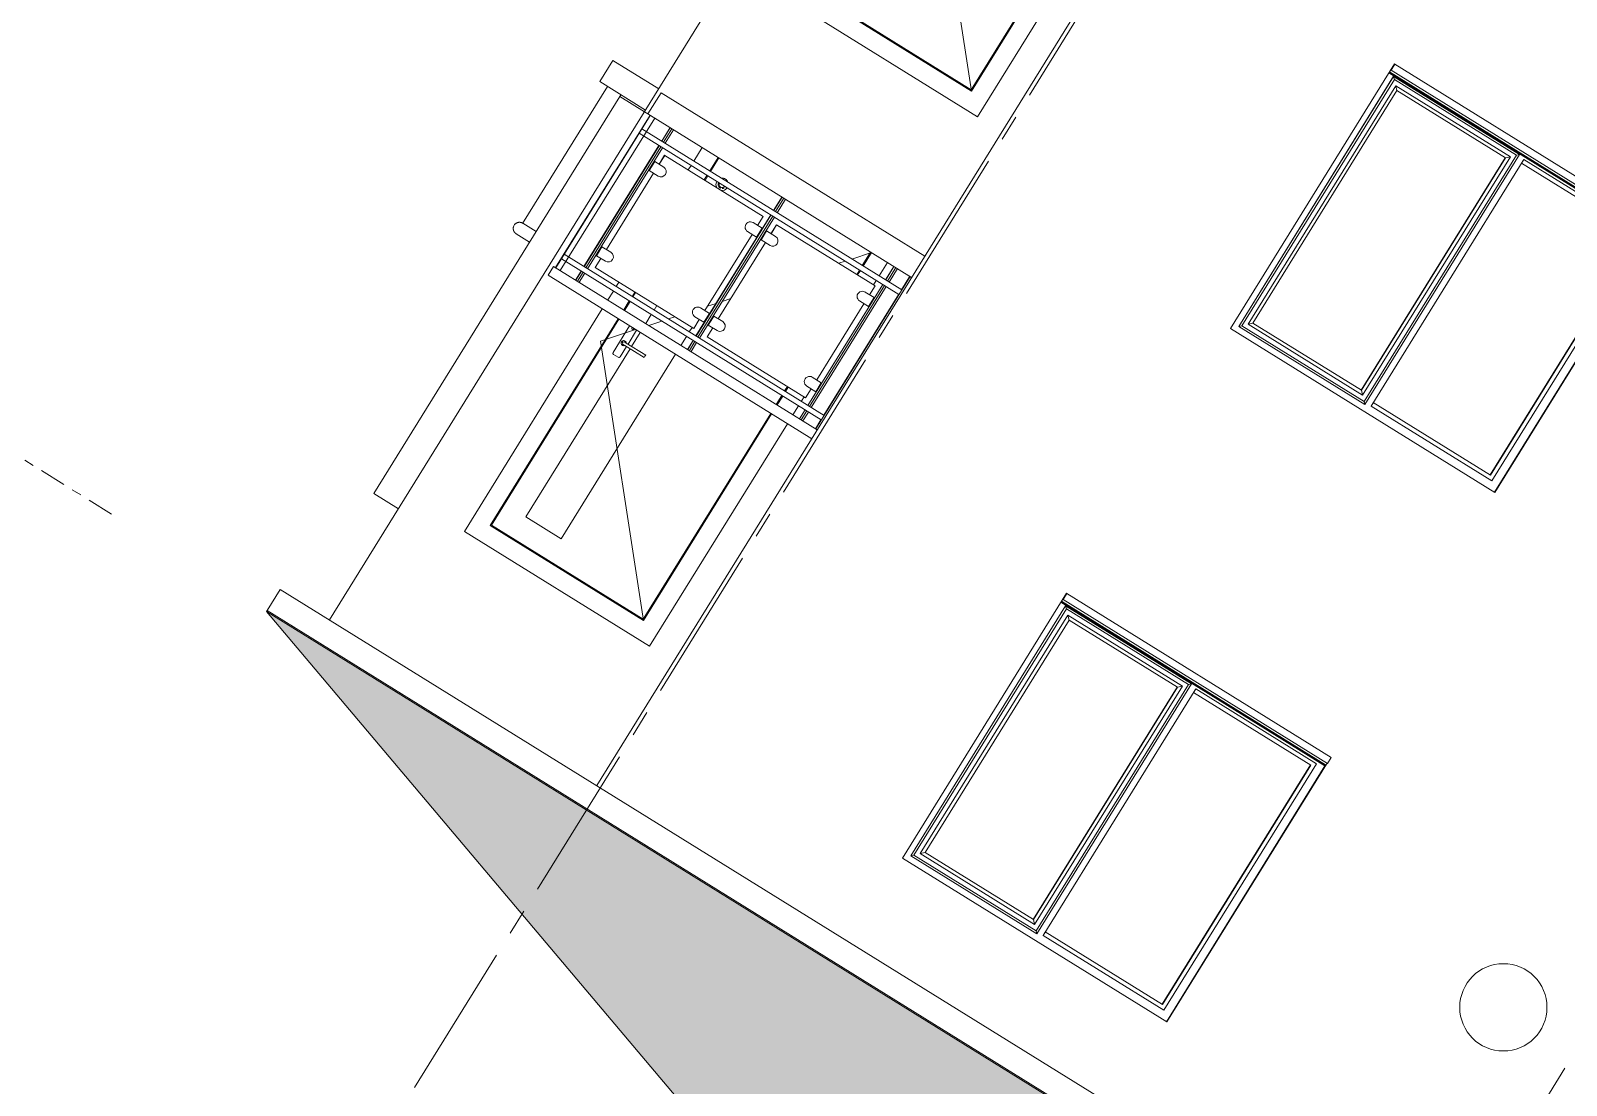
# Model space of a CAD drawing. Header units: millimetres. Extents: x 1373 to 40779, y 1939 to 6439.
# Drawn here: x 3104.5 to 3289.5, y 2342.6 to 2469.5 of the extents above; entities that cross this region are included whole.
import ezdxf

# ---------------------------------------------------------------- set-up
doc = ezdxf.new("R2010")
doc.units = ezdxf.units.MM
doc.linetypes.add('Centre', pattern=[1.34939, 0.635, -0.23813, 0.23813, -0.23813])
doc.linetypes.add('IMPORT-CENTER2', pattern=[112.5, 75, -12.5, 12.5, -12.5])
for name, color, linetype, lineweight in [('A-DETL', 6, 'Continuous', 30), ('A-DOOR', 31, 'Continuous', 18), ('A-DOOR-FRAM', 31, 'Continuous', 18), ('A-FLOR', 192, 'Continuous', 30), ('A-FLOR-HRAL', 11, 'Continuous', 18), ('A-FLOR-LEVL', 51, 'Continuous', 18), ('A-GLAZ', 151, 'Continuous', 18), ('A-ROOF', 132, 'Continuous', 18), ('A-ROOF-PATT', 132, 'Continuous', 18), ('A-WALL', 20, 'Continuous', 9), ('HESAPLAMALAR', 2, 'Continuous', 30), ('S-GRID', 252, 'IMPORT-CENTER2', 5)]:
    doc.layers.add(name, color=color, linetype=linetype, lineweight=lineweight)
doc.layers.add('Çember', color=7, linetype='Continuous')

# ---------------------------------------------------------------- blocks, each defined once
blk = doc.blocks.new('JTIRJRT')
at = {"layer": 'A-FLOR-LEVL', "linetype": 'Centre', "ltscale": 20}
blk.add_line((22062.34, -1811.74), (21893.2, -1811.74), dxfattribs=at)
blk = doc.blocks.new('A$Cd4cd2942')
at = {"layer": 'A-ROOF-PATT'}
h = blk.add_hatch(dxfattribs=at)
h.set_pattern_fill('FP_78', color=256, style=0, pattern_type=2)
h.set_pattern_definition([(0, (1794.734, 2401.394), (63.448, 9.419), [15.226, -12.688, 17.763, -7.613, -32.989]), (0, (1794.734, 2401.394), (63.448, 9.419), [-53.29, 22.838, -10.15]), (0, (1809.907, 2401.786), (63.448, 9.419), [12.688, -48.214, 10.15, -15.226]), (0, (1840.49, 2400.805), (63.448, 9.419), [7.613, -78.666]), (97.621, (1794.734, 2401.394), (-22.82974, 9.41852), [9.107, -28.904]), (97.621, (1809.96, 2401.394), (-22.82974, 9.41852), [8.909, -29.102]), (97.621, (1822.648, 2401.394), (-22.82974, 9.41852), [8.315, -29.696]), (97.621, (1840.49, 2400.805), (-22.82974, 9.41852), [9.107, -28.904]), (97.621, (1848.103, 2400.805), (-22.82974, 9.41852), [9.107, -28.904]), (97.621, (1870.862, 2401.394), (-22.82974, 9.41852), [8.711, -29.3])])
h.paths.add_polyline_path([(2414.91, 2121.85), (1445.35, 2424.03), (515.35, 2121.85), (2383.99, 2121.85)])
at = {"layer": 'A-DOOR'}
for p, q in [((583.59, 1926.24), (672.09, 2029.74)), ((671.59, 2029.24), (585.59, 2029.24)), ((585.59, 1912.68), (585.59, 2029.24)), ((671.59, 2029.24), (671.59, 1912.68)), ((597.59, 2017.24), (597.59, 1921.89)), ((597.59, 2017.24), (617.59, 2017.24)), ((617.59, 1912.68), (617.59, 2017.24)), ((583.59, 1926.24), (595.02, 1912.68)), ((591.59, 1927.76), (591.59, 1912.68)), ((594.92, 1928.43), (592.26, 1928.43)), ((595.59, 1921.9), (595.59, 1927.76)), ((593.6, 1921.94), (593.59, 1921.94)), ((593.59, 1921.94), (593.59, 1921.94)), ((593.59, 1921.94), (593.59, 1921.94)), ((593.59, 1920.54), (593.59, 1920.54)), ((593.59, 1920.54), (593.59, 1920.54)), ((593.59, 1920.54), (593.6, 1920.54)), ((593.61, 1921.94), (593.6, 1921.94)), ((593.6, 1921.94), (593.6, 1921.94)), ((593.6, 1920.54), (593.6, 1920.54)), ((593.6, 1920.54), (593.61, 1920.54)), ((593.62, 1921.94), (593.61, 1921.94)), ((593.61, 1920.54), (593.62, 1920.54)), ((593.63, 1921.94), (593.62, 1921.94)), ((593.62, 1920.54), (593.63, 1920.54)), ((593.64, 1921.94), (593.63, 1921.94)), ((593.63, 1920.54), (593.64, 1920.54)), ((593.66, 1921.94), (593.64, 1921.94)), ((593.64, 1920.54), (593.65, 1920.54)), ((593.65, 1920.54), (593.67, 1920.54)), ((593.67, 1921.94), (593.66, 1921.94)), ((593.69, 1921.94), (593.67, 1921.94)), ((593.67, 1920.54), (593.68, 1920.54)), ((593.68, 1920.54), (593.7, 1920.54)), ((593.71, 1921.94), (593.69, 1921.94)), ((593.7, 1920.54), (593.72, 1920.54)), ((593.73, 1921.94), (593.71, 1921.94)), ((593.72, 1920.54), (593.74, 1920.54)), ((593.75, 1921.94), (593.73, 1921.94)), ((593.74, 1920.54), (593.76, 1920.54)), ((593.77, 1921.94), (593.75, 1921.94)), ((593.76, 1920.54), (593.79, 1920.54)), ((593.79, 1921.94), (593.77, 1921.94)), ((593.82, 1921.94), (593.79, 1921.94)), ((593.79, 1920.54), (593.81, 1920.54)), ((593.81, 1920.54), (593.84, 1920.54)), ((593.84, 1921.94), (593.82, 1921.94)), ((593.87, 1921.94), (593.84, 1921.94)), ((593.84, 1920.54), (593.86, 1920.54)), ((593.86, 1920.54), (593.89, 1920.54)), ((593.9, 1921.94), (593.87, 1921.94)), ((593.89, 1920.54), (593.92, 1920.54)), ((593.93, 1921.94), (593.9, 1921.94)), ((593.92, 1920.54), (593.95, 1920.54)), ((593.96, 1921.94), (593.93, 1921.94)), ((593.95, 1920.54), (593.98, 1920.54)), ((593.99, 1921.94), (593.96, 1921.94)), ((593.98, 1920.54), (594.02, 1920.54)), ((594.02, 1921.94), (593.99, 1921.94)), ((594.06, 1921.94), (594.02, 1921.94)), ((594.02, 1920.54), (594.05, 1920.54)), ((594.05, 1920.54), (594.08, 1920.54)), ((594.09, 1921.94), (594.06, 1921.94)), ((594.08, 1920.54), (594.12, 1920.54)), ((594.13, 1921.94), (594.09, 1921.94)), ((594.12, 1920.54), (594.15, 1920.54)), ((594.16, 1921.94), (594.13, 1921.94)), ((594.15, 1920.54), (594.19, 1920.54)), ((594.2, 1921.94), (594.16, 1921.94)), ((594.19, 1920.54), (594.23, 1920.54)), ((594.24, 1921.94), (594.2, 1921.94)), ((594.23, 1920.54), (594.26, 1920.54)), ((594.27, 1921.94), (594.24, 1921.94)), ((594.26, 1920.54), (594.3, 1920.54)), ((594.31, 1921.94), (594.27, 1921.94)), ((594.3, 1920.54), (594.34, 1920.54)), ((594.35, 1921.94), (594.31, 1921.94)), ((594.34, 1920.54), (594.38, 1920.54)), ((594.39, 1921.94), (594.35, 1921.94)), ((594.38, 1920.54), (594.42, 1920.54)), ((594.43, 1921.94), (594.39, 1921.94)), ((594.42, 1920.54), (594.46, 1920.54)), ((594.47, 1921.94), (594.43, 1921.94)), ((594.46, 1920.54), (594.5, 1920.54)), ((594.51, 1921.94), (594.47, 1921.94)), ((594.5, 1920.54), (594.54, 1920.54)), ((594.55, 1921.94), (594.51, 1921.94)), ((594.54, 1920.54), (594.58, 1920.54)), ((594.59, 1921.94), (594.55, 1921.94)), ((594.58, 1920.54), (594.59, 1920.54)), ((605.59, 1921.94), (594.59, 1921.94)), ((594.59, 1920.54), (605.59, 1920.54)), ((595.59, 1912.68), (595.59, 1920.56)), ((597.59, 1920.56), (597.59, 1912.68)), ((605.59, 1921.24), (605.59, 1921.94)), ((605.59, 1920.54), (605.59, 1921.24)), ((585.59, 1902.52), (585.59, 1907.6)), ((597.59, 1907.6), (597.59, 1902.52)), ((599.3, 1907.6), (603.58, 1902.52)), ((617.59, 1902.52), (617.59, 1907.6)), ((671.59, 1907.6), (671.59, 1902.52)), ((585.59, 1897.44), (585.59, 1899.98)), ((597.59, 1899.98), (597.59, 1897.44)), ((605.72, 1899.98), (607.86, 1897.44)), ((617.59, 1897.44), (617.59, 1899.98)), ((671.59, 1899.98), (671.59, 1897.44)), ((618.53, 1884.79), (621.31, 1881.48)), ((623.3, 1879.12), (626.11, 1875.79)), ((585.59, 1831.4), (585.59, 1833.94)), ((585.59, 1821.24), (585.59, 1828.86)), ((661.39, 1833.94), (663.53, 1831.4)), ((665.67, 1828.86), (672.09, 1821.24)), ((671.59, 1833.94), (671.59, 1831.4)), ((671.59, 1828.86), (671.59, 1821.24)), ((583.59, 1626.24), (672.09, 1729.74)), ((671.59, 1729.24), (585.59, 1729.24)), ((671.59, 1729.24), (671.59, 1612.68))]:
    blk.add_line(p, q, dxfattribs=at)
for centre, radius, start, end in [((592.26, 1927.76), 0.668, 90, 180), ((592.26, 1927.76), 0.668, 90, 150), ((594.92, 1927.76), 0.668, 0, 90), ((594.92, 1927.76), 0.668, 30, 90), ((593.59, 1921.24), 1.22, 33.86369, 180), ((593.59, 1921.24), 1.22, 180, 326.13325), ((593.59, 1921.24), 1.22, 195, 225), ((593.59, 1921.24), 1.22, 105, 135), ((593.59, 1921.24), 0.7, 150, 180), ((593.59, 1921.24), 0.7, 180, 210), ((593.59, 1921.24), 1.22, 240, 267.32795), ((593.59, 1921.24), 0.7, 75, 120), ((593.59, 1921.24), 0.7, 240, 285), ((593.59, 1921.24), 1.22, 60, 90), ((593.59, 1921.24), 1.22, 285, 326.13325), ((593.59, 1921.24), 1.22, 33.86369, 45), ((593.59, 1913.06), 0.5, 315, 225), ((593.59, 1831.24), 3, 108.84984, 176.89337), ((593.59, 1831.24), 1.98, 90, 174.85057), ((593.59, 1831.24), 3, 233.90361, 270), ((593.59, 1831.24), 1.5, 90, 173.21177), ((593.59, 1831.24), 1.98, 74.95624, 90), ((593.59, 1831.24), 1.5, 6.78823, 90), ((593.59, 1831.24), 3, 270, 306), ((593.59, 1831.24), 3, 3.10663, 71.15016), ((593.59, 1831.24), 1.98, 29.12526, 59.69802)]:
    blk.add_arc(centre, radius, start, end, dxfattribs=at)
at = {"layer": 'A-DOOR-FRAM'}
for p, q in [((681.09, 2038.74), (576.09, 2038.74)), ((576.09, 2038.74), (576.09, 1912.68)), ((681.09, 1912.68), (681.09, 2038.74)), ((585.09, 1912.68), (585.09, 2029.74)), ((585.09, 2029.74), (672.09, 2029.74)), ((585.59, 2029.24), (585.59, 1912.68)), ((585.59, 2029.24), (671.59, 2029.24)), ((671.59, 2029.24), (671.59, 1912.68)), ((672.09, 2029.74), (672.09, 1912.68)), ((576.09, 1907.6), (576.09, 1902.52)), ((585.09, 1902.52), (585.09, 1907.6)), ((585.59, 1907.6), (585.59, 1902.52)), ((671.59, 1907.6), (671.59, 1902.52)), ((672.09, 1907.6), (672.09, 1902.52)), ((681.09, 1902.52), (681.09, 1907.6)), ((576.09, 1899.98), (576.09, 1897.44)), ((585.09, 1897.44), (585.09, 1899.98)), ((585.59, 1899.98), (585.59, 1897.44)), ((671.59, 1899.98), (671.59, 1897.44)), ((672.09, 1899.98), (672.09, 1897.44)), ((681.09, 1897.44), (681.09, 1899.98)), ((576.09, 1833.94), (576.09, 1831.4)), ((576.09, 1828.86), (576.09, 1821.24)), ((585.09, 1831.4), (585.09, 1833.94)), ((585.09, 1821.24), (585.09, 1828.86)), ((585.59, 1833.94), (585.59, 1831.4)), ((585.59, 1828.86), (585.59, 1821.24)), ((671.59, 1833.94), (671.59, 1831.4)), ((671.59, 1828.86), (671.59, 1821.24)), ((672.09, 1833.94), (672.09, 1831.4)), ((672.09, 1828.86), (672.09, 1821.24)), ((681.09, 1831.4), (681.09, 1833.94)), ((681.09, 1821.24), (681.09, 1828.86)), ((681.09, 1738.74), (576.09, 1738.74)), ((681.09, 1612.68), (681.09, 1738.74)), ((585.09, 1729.74), (672.09, 1729.74)), ((585.59, 1729.24), (671.59, 1729.24)), ((671.59, 1729.24), (671.59, 1612.68)), ((672.09, 1729.74), (672.09, 1612.68))]:
    blk.add_line(p, q, dxfattribs=at)
at = {"layer": 'A-FLOR', "color": 1, "lineweight": 20}
for p, q in [((515.35, 2121.24), (2414.91, 2121.24)), ((515.35, 2121.24), (515.35, 2109.24)), ((545.35, 1821.24), (694.83, 1821.24)), ((545.35, 1821.24), (545.35, 1809.24)), ((694.83, 1809.24), (545.35, 1809.24))]:
    blk.add_line(p, q, dxfattribs=at)
at = {"layer": 'A-FLOR-HRAL'}
for p, q in [((545.35, 1912.68), (694.83, 1912.68)), ((545.35, 1912.68), (545.35, 1907.6)), ((545.35, 1907.6), (694.83, 1907.6)), ((546.51, 1821.24), (546.51, 1907.6)), ((546.62, 1907.6), (546.62, 1821.24)), ((546.62, 1902.52), (693.95, 1902.52)), ((546.62, 1902.52), (546.62, 1899.98)), ((549.16, 1821.24), (549.16, 1907.6)), ((557.87, 1902.52), (557.87, 1907.6)), ((557.95, 1902.52), (557.95, 1907.6)), ((559.86, 1907.6), (559.86, 1902.52)), ((621.31, 1902.52), (621.31, 1907.6)), ((621.39, 1902.52), (621.39, 1907.6)), ((623.3, 1907.6), (623.3, 1902.52)), ((684.75, 1902.52), (684.75, 1907.6)), ((684.83, 1902.52), (684.83, 1907.6)), ((686.74, 1907.6), (686.74, 1902.52)), ((693.78, 1902.52), (693.78, 1907.6)), ((693.95, 1821.24), (693.95, 1907.6)), ((546.62, 1899.98), (693.95, 1899.98)), ((557.87, 1831.4), (557.87, 1899.98)), ((557.95, 1831.4), (557.95, 1899.98)), ((559.86, 1899.98), (559.86, 1831.4)), ((562.67, 1892.36), (562.67, 1897.44)), ((562.67, 1897.44), (562.7, 1897.44)), ((618.53, 1897.44), (562.7, 1897.44)), ((562.7, 1897.44), (562.7, 1892.36)), ((618.53, 1892.36), (618.53, 1897.44)), ((621.31, 1831.4), (621.31, 1899.98)), ((621.39, 1831.4), (621.39, 1899.98)), ((623.3, 1899.98), (623.3, 1831.4)), ((626.11, 1892.36), (626.11, 1897.44)), ((626.11, 1897.44), (626.14, 1897.44)), ((681.97, 1897.44), (626.14, 1897.44)), ((626.14, 1897.44), (626.14, 1892.36)), ((681.97, 1892.36), (681.97, 1897.44)), ((684.75, 1831.4), (684.75, 1899.98)), ((684.83, 1831.4), (684.83, 1899.98)), ((686.74, 1899.98), (686.74, 1831.4)), ((693.78, 1831.4), (693.78, 1899.98)), ((560.11, 1887.28), (560.11, 1892.36)), ((560.11, 1892.36), (560.19, 1892.36)), ((560.11, 1887.28), (560.19, 1887.28)), ((565.26, 1892.36), (560.19, 1892.36)), ((560.19, 1892.36), (560.19, 1887.28)), ((560.19, 1887.28), (565.26, 1887.28)), ((562.67, 1844.1), (562.67, 1887.28)), ((562.7, 1887.28), (562.7, 1844.1)), ((616.02, 1892.36), (615.93, 1892.36)), ((615.93, 1887.28), (616.02, 1887.28)), ((621.09, 1892.36), (616.02, 1892.36)), ((616.02, 1887.28), (621.09, 1887.28)), ((618.53, 1844.1), (618.53, 1887.28)), ((621.09, 1887.28), (621.09, 1892.36)), ((623.55, 1887.28), (623.55, 1892.36)), ((623.55, 1892.36), (623.63, 1892.36)), ((623.55, 1887.28), (623.63, 1887.28)), ((628.7, 1892.36), (623.63, 1892.36)), ((623.63, 1892.36), (623.63, 1887.28)), ((623.63, 1887.28), (628.7, 1887.28)), ((626.11, 1844.1), (626.11, 1887.28)), ((626.14, 1887.28), (626.14, 1844.1)), ((679.46, 1892.36), (679.37, 1892.36)), ((679.37, 1887.28), (679.46, 1887.28)), ((684.53, 1892.36), (679.46, 1892.36)), ((679.46, 1887.28), (684.53, 1887.28)), ((681.97, 1844.1), (681.97, 1887.28)), ((684.53, 1887.28), (684.53, 1892.36)), ((560.11, 1839.02), (560.11, 1844.1)), ((560.11, 1844.1), (560.19, 1844.1)), ((565.26, 1844.1), (560.19, 1844.1)), ((560.19, 1844.1), (560.19, 1839.02)), ((616.02, 1844.1), (615.93, 1844.1)), ((621.09, 1844.1), (616.02, 1844.1)), ((621.09, 1839.02), (621.09, 1844.1)), ((623.55, 1839.02), (623.55, 1844.1)), ((623.55, 1844.1), (623.63, 1844.1)), ((628.7, 1844.1), (623.63, 1844.1)), ((623.63, 1844.1), (623.63, 1839.02)), ((679.46, 1844.1), (679.37, 1844.1)), ((684.53, 1844.1), (679.46, 1844.1)), ((684.53, 1839.02), (684.53, 1844.1)), ((560.11, 1839.02), (560.19, 1839.02)), ((560.19, 1839.02), (565.26, 1839.02)), ((562.67, 1833.94), (562.67, 1839.02)), ((562.7, 1839.02), (562.7, 1833.94)), ((615.93, 1839.02), (616.02, 1839.02)), ((616.02, 1839.02), (621.09, 1839.02)), ((618.53, 1833.94), (618.53, 1839.02)), ((623.55, 1839.02), (623.63, 1839.02)), ((623.63, 1839.02), (628.7, 1839.02)), ((626.11, 1833.94), (626.11, 1839.02)), ((626.14, 1839.02), (626.14, 1833.94)), ((679.37, 1839.02), (679.46, 1839.02)), ((679.46, 1839.02), (684.53, 1839.02)), ((681.97, 1833.94), (681.97, 1839.02)), ((546.62, 1831.4), (693.95, 1831.4)), ((546.62, 1831.4), (546.62, 1828.86)), ((546.62, 1828.86), (693.95, 1828.86)), ((557.87, 1821.24), (557.87, 1828.86)), ((557.95, 1821.24), (557.95, 1828.86)), ((559.86, 1828.86), (559.86, 1821.24)), ((562.67, 1833.94), (562.7, 1833.94)), ((562.7, 1833.94), (618.53, 1833.94)), ((621.31, 1821.24), (621.31, 1828.86)), ((621.39, 1821.24), (621.39, 1828.86)), ((623.3, 1828.86), (623.3, 1821.24)), ((626.11, 1833.94), (626.14, 1833.94)), ((626.14, 1833.94), (681.97, 1833.94)), ((684.75, 1821.24), (684.75, 1828.86)), ((684.83, 1821.24), (684.83, 1828.86)), ((686.74, 1828.86), (686.74, 1821.24)), ((693.78, 1821.24), (693.78, 1828.86))]:
    blk.add_line(p, q, dxfattribs=at)
at = {"layer": 'A-FLOR-HRAL', "linetype": 'Continuous'}
for p, q in [((558.91, 1902.52), (558.91, 1907.6)), ((622.35, 1902.52), (622.35, 1907.6)), ((685.79, 1902.52), (685.79, 1907.6)), ((693.86, 1902.52), (693.86, 1907.6)), ((558.91, 1831.4), (558.91, 1899.98)), ((622.35, 1831.4), (622.35, 1899.98)), ((685.79, 1831.4), (685.79, 1899.98)), ((693.86, 1831.4), (693.86, 1899.98)), ((560.15, 1887.28), (560.15, 1889.82)), ((623.59, 1887.28), (623.59, 1889.82)), ((560.15, 1839.02), (560.15, 1841.56)), ((558.91, 1821.24), (558.91, 1828.86)), ((621.35, 1831.4), (621.35, 1831.51)), ((622.35, 1821.24), (622.35, 1828.86)), ((684.79, 1831.4), (684.79, 1831.51)), ((685.79, 1821.24), (685.79, 1828.86)), ((693.86, 1821.24), (693.86, 1828.86)), ((557.91, 1821.24), (557.91, 1822.45)), ((621.35, 1821.24), (621.35, 1825.03)), ((684.79, 1821.24), (684.79, 1825.03))]:
    blk.add_line(p, q, dxfattribs=at)
at = {"layer": 'A-FLOR-HRAL'}
for centre, start_param, end_param in [((565.26, 1889.82), 3.141593, 6.283185), ((616.02, 1889.82), 0, 3.141593), ((628.7, 1889.82), 3.141593, 6.283185), ((679.46, 1889.82), 0, 3.141593), ((565.26, 1841.56), 3.141593, 6.283185), ((616.02, 1841.56), 0, 3.141593), ((628.7, 1841.56), 3.141593, 6.283185), ((679.46, 1841.56), 0, 3.141593)]:
    blk.add_ellipse(centre, major_axis=(0, 2.54), ratio=0.999054, start_param=start_param, end_param=end_param, dxfattribs=at)
at = {"layer": 'A-GLAZ'}
for p, q in [((841.22, 2058.24), (841.2, 2058.24)), ((841.2, 2058.24), (841.2, 1916.54)), ((841.22, 1916.54), (841.22, 2058.24)), ((842.32, 2057.16), (841.22, 2058.24)), ((841.22, 2058.24), (912.65, 2058.24)), ((912.65, 2058.24), (911.6, 2057.16)), ((912.65, 2058.24), (912.65, 1916.54)), ((915.62, 1917.54), (915.62, 2057.24)), ((915.62, 2057.24), (984.06, 2057.24)), ((915.62, 2055.24), (915.62, 2057.24)), ((984.06, 2057.24), (915.62, 2057.24)), ((984.06, 2057.24), (984.06, 1917.54)), ((984.06, 1917.54), (984.06, 2057.24)), ((988.06, 2061.24), (988.06, 1916.34)), ((842.32, 1917.61), (842.32, 2057.16)), ((911.6, 2057.16), (842.32, 2057.16)), ((846.22, 2053.24), (844.5, 2054.98)), ((844.5, 2054.98), (844.5, 1919.79)), ((909.43, 2054.98), (844.5, 2054.98)), ((846.22, 2053.24), (846.22, 1921.54)), ((907.66, 2053.24), (846.22, 2053.24)), ((907.58, 2053.24), (907.58, 1921.54)), ((909.43, 2054.98), (907.66, 2053.24)), ((907.66, 1921.54), (907.66, 2053.24)), ((909.43, 1919.79), (909.43, 2054.98)), ((911.6, 2057.16), (911.6, 1917.61)), ((982.06, 2055.24), (915.62, 2055.24)), ((981.88, 1919.54), (981.88, 2055.24)), ((982.06, 2055.24), (982.06, 1919.54)), ((529.35, 1821.24), (529.35, 2046.24)), ((543.35, 2046.24), (529.35, 2046.24)), ((842.32, 1917.61), (841.22, 1916.54)), ((911.6, 1917.61), (842.32, 1917.61)), ((846.22, 1921.54), (844.5, 1919.79)), ((844.5, 1919.79), (909.43, 1919.79)), ((846.22, 1921.54), (907.66, 1921.54)), ((907.66, 1921.54), (909.43, 1919.79)), ((911.6, 1917.61), (912.65, 1916.54)), ((982.06, 1919.54), (915.62, 1919.54)), ((915.62, 1919.54), (915.62, 1917.54)), ((984.06, 1917.54), (915.62, 1917.54)), ((915.62, 1917.54), (984.06, 1917.54)), ((838.42, 1916.34), (988.06, 1916.34)), ((988.12, 1916.2), (838.42, 1916.2)), ((988.12, 1915.71), (838.42, 1915.71)), ((838.58, 1914.62), (838.42, 1915.18)), ((838.42, 1911.24), (838.58, 1911.24)), ((838.58, 1911.24), (838.58, 1914.62)), ((988.44, 1914.62), (838.58, 1914.62)), ((988.44, 1911.24), (838.58, 1911.24)), ((841.22, 1916.54), (841.2, 1916.54)), ((912.65, 1916.54), (841.22, 1916.54)), ((988.06, 1916.34), (988.12, 1916.2)), ((988.12, 1916.2), (988.12, 1915.71)), ((988.12, 1915.71), (988.44, 1914.62)), ((988.44, 1914.62), (988.44, 1911.24)), ((529.35, 1903.77), (521.78, 1903.77)), ((521.78, 1897.88), (521.78, 1820.24)), ((521.78, 1897.77), (529.35, 1897.77)), ((529.35, 1821.24), (543.35, 1821.24)), ((529.35, 1821.24), (529.35, 1820.24)), ((517.35, 1820.24), (543.35, 1820.24)), ((517.35, 1808.24), (517.35, 1820.24)), ((543.35, 1808.24), (517.35, 1808.24)), ((988.06, 1761.24), (988.06, 1616.34)), ((841.22, 1758.24), (841.2, 1758.24)), ((841.2, 1758.24), (841.2, 1616.54)), ((841.22, 1616.54), (841.22, 1758.24)), ((842.32, 1757.16), (841.22, 1758.24)), ((841.22, 1758.24), (912.65, 1758.24)), ((842.32, 1617.61), (842.32, 1757.16)), ((911.6, 1757.16), (842.32, 1757.16)), ((846.22, 1753.24), (844.5, 1754.98)), ((844.5, 1754.98), (844.5, 1619.79)), ((909.43, 1754.98), (844.5, 1754.98)), ((909.43, 1754.98), (907.66, 1753.24)), ((909.43, 1619.79), (909.43, 1754.98)), ((912.65, 1758.24), (911.6, 1757.16)), ((911.6, 1757.16), (911.6, 1617.61)), ((912.65, 1758.24), (912.65, 1616.54)), ((915.62, 1617.54), (915.62, 1757.24)), ((915.62, 1757.24), (984.06, 1757.24)), ((915.62, 1755.24), (915.62, 1757.24)), ((984.06, 1757.24), (915.62, 1757.24)), ((982.06, 1755.24), (915.62, 1755.24)), ((981.88, 1619.54), (981.88, 1755.24)), ((982.06, 1755.24), (982.06, 1619.54)), ((984.06, 1757.24), (984.06, 1617.54)), ((984.06, 1617.54), (984.06, 1757.24)), ((846.22, 1753.24), (846.22, 1621.54)), ((907.66, 1753.24), (846.22, 1753.24)), ((907.58, 1753.24), (907.58, 1621.54)), ((907.66, 1621.54), (907.66, 1753.24)), ((846.22, 1621.54), (844.5, 1619.79)), ((846.22, 1621.54), (907.66, 1621.54)), ((907.66, 1621.54), (909.43, 1619.79)), ((838.42, 1616.34), (988.06, 1616.34)), ((988.12, 1616.2), (838.42, 1616.2)), ((988.12, 1615.71), (838.42, 1615.71)), ((838.58, 1614.62), (838.42, 1615.18)), ((838.58, 1611.24), (838.58, 1614.62)), ((988.44, 1614.62), (838.58, 1614.62)), ((841.22, 1616.54), (841.2, 1616.54)), ((842.32, 1617.61), (841.22, 1616.54)), ((912.65, 1616.54), (841.22, 1616.54)), ((911.6, 1617.61), (842.32, 1617.61)), ((844.5, 1619.79), (909.43, 1619.79)), ((911.6, 1617.61), (912.65, 1616.54)), ((982.06, 1619.54), (915.62, 1619.54)), ((915.62, 1619.54), (915.62, 1617.54)), ((984.06, 1617.54), (915.62, 1617.54)), ((915.62, 1617.54), (984.06, 1617.54)), ((838.42, 1611.24), (838.58, 1611.24)), ((988.44, 1611.24), (838.58, 1611.24))]:
    blk.add_line(p, q, dxfattribs=at)
for points, knots in [([(521.78, 1903.77), (521.72, 1903.77), (521.59, 1903.76), (521.39, 1903.74), (521.2, 1903.71), (521.01, 1903.67), (520.82, 1903.61), (520.63, 1903.54), (520.45, 1903.46), (520.28, 1903.37), (520.12, 1903.26), (519.9, 1903.11), (519.7, 1902.94), (519.53, 1902.75), (519.36, 1902.54), (519.18, 1902.27), (519, 1901.92), (518.83, 1901.42), (518.78, 1901.03), (518.78, 1900.77)], [0.5, 0.5, 0.5, 0.5, 0.5208333, 0.5416667, 0.5625, 0.5833333, 0.6041667, 0.625, 0.6458333, 0.6666667, 0.6875, 0.7083333, 0.75, 0.7708333, 0.7916667, 0.8333333, 0.875, 0.9166667, 1, 1, 1, 1]), ([(518.78, 1900.77), (518.78, 1900.5), (518.83, 1900.11), (519, 1899.61), (519.18, 1899.26), (519.36, 1898.99), (519.53, 1898.79), (519.7, 1898.6), (519.95, 1898.38), (520.23, 1898.2), (520.45, 1898.07), (520.63, 1897.99), (520.82, 1897.92), (521.01, 1897.87), (521.2, 1897.82), (521.39, 1897.79), (521.59, 1897.77), (521.72, 1897.77), (521.78, 1897.77)], [0, 0, 0, 0, 0.0833333, 0.125, 0.1666667, 0.2083333, 0.2291667, 0.25, 0.2916667, 0.3333333, 0.3541667, 0.375, 0.3958333, 0.4166667, 0.4375, 0.4583333, 0.4791667, 0.5, 0.5, 0.5, 0.5])]:
    blk.add_open_spline(points, degree=3, knots=knots, dxfattribs=at)
at = {"layer": 'A-ROOF'}
for p, q in [((1445.35, 2424.03), (515.35, 2121.85)), ((515.35, 2121.85), (2414.91, 2121.85)), ((515.35, 2121.24), (515.35, 2121.85)), ((2414.91, 2109.24), (515.35, 2109.24))]:
    blk.add_line(p, q, dxfattribs=at)
at = {"layer": 'A-WALL'}
for p, q in [((543.35, 921.24), (543.35, 2109.24)), ((694.83, 921.24), (694.83, 2109.24)), ((838.42, 1911.24), (838.42, 2061.24)), ((838.42, 2061.24), (988.27, 2061.24)), ((988.27, 2061.24), (988.27, 1915.18)), ((543.35, 1821.24), (545.35, 1821.24)), ((838.42, 1611.24), (838.42, 1761.24)), ((838.42, 1761.24), (988.27, 1761.24)), ((988.27, 1761.24), (988.27, 1615.18))]:
    blk.add_line(p, q, dxfattribs=at)
at = {"layer": 'S-GRID', "lineweight": 18}
for p, q in [((696.83, 66.61), (696.83, 2567.59)), ((1163.11, 66.61), (1163.11, 2567.59))]:
    blk.add_line(p, q, dxfattribs=at)
at = {"layer": 'Çember', "color": 1, "linetype": 'Continuous', "lineweight": 5}
blk.add_circle((1122.42, 1969.84), 21.02, dxfattribs=at)
at = {"layer": 'A-DETL'}
blk.add_blockref('JTIRJRT', (-21635.21, 3932.97), dxfattribs=at)

msp = doc.modelspace()

# ---------------------------------------------------------------- block references
at = {"layer": 'HESAPLAMALAR', "color": 4, "xscale": -0.2499999999999999, "yscale": 0.2499999999999999, "zscale": 0.25, "rotation": 148.2085814663688}
msp.add_blockref('A$Cd4cd2942', (3302.87, 2918.35), dxfattribs=at)

doc.saveas('drawing.dxf')
